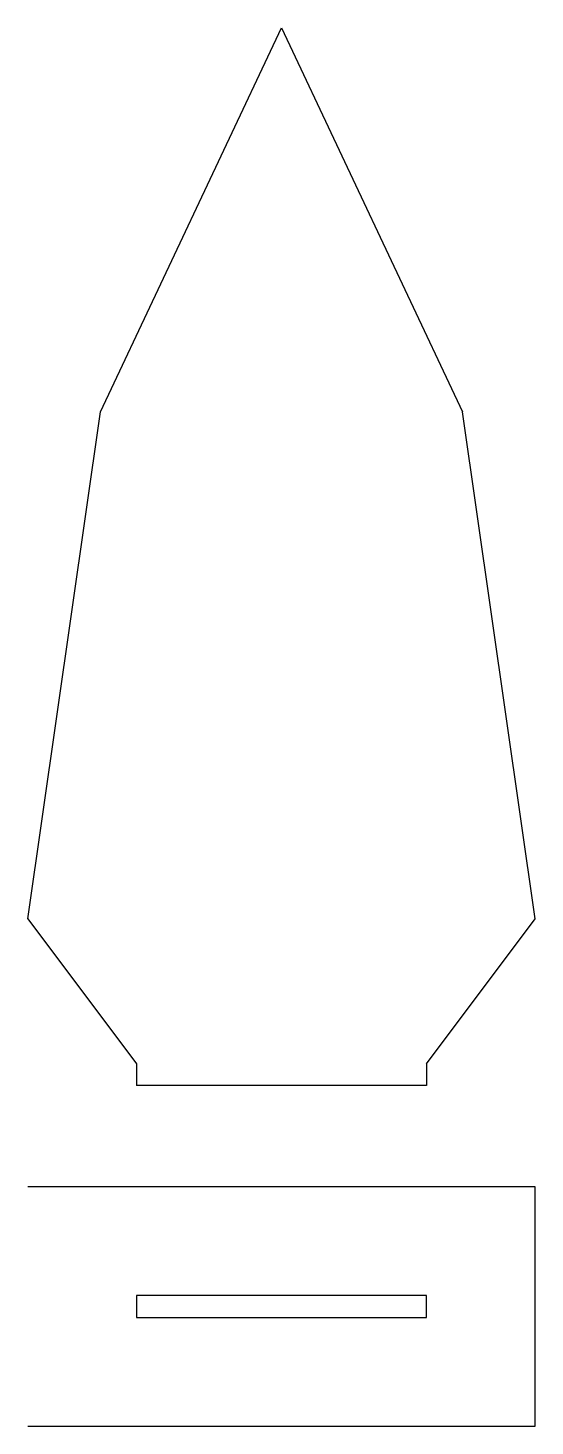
# Model space of a CAD drawing. Header units: millimetres. Extents: x 0 to 70, y 0 to 193.
import ezdxf

# ---------------------------------------------------------------- set-up
doc = ezdxf.new("R2010")
doc.units = ezdxf.units.MM

msp = doc.modelspace()

# ---------------------------------------------------------------- linework, layer by layer
at = {"color": 1, "ltscale": 0.001}
for p, q in [((10, 140), (35, 193)), ((35, 193), (60, 140)), ((0, 70), (10, 140)), ((70, 70), (60, 140)), ((0, 70), (15, 50)), ((55, 50), (70, 70)), ((15, 50), (15, 47)), ((55, 50), (55, 47)), ((55, 47), (15, 47)), ((70, 33), (0, 33)), ((70, 0), (70, 33)), ((0, 0), (70, 0))]:
    msp.add_line(p, q, dxfattribs=at)
msp.add_lwpolyline([(15, 15), (55, 15), (55, 18), (15, 18)], close=True, dxfattribs=at)

doc.saveas('drawing.dxf')
